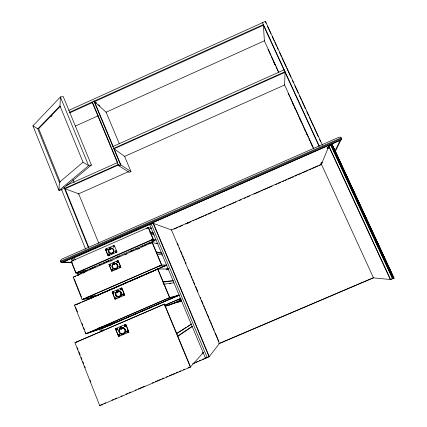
<?xml version="1.0" encoding="UTF-8"?>
<svg xmlns="http://www.w3.org/2000/svg" width="427" height="427" viewBox="0 0 427 427"><rect width="100%" height="100%" fill="white"/><g stroke="black" fill="none" stroke-linecap="round" stroke-linejoin="round"><path stroke-width="0.64" d="M91.405 165.019L88.624 165.66L83.025 162.148L59.977 105.923L60.404 96.961L63.228 96.539L91.405 165.019L61.643 189.78L58.958 190.447L32.943 125.842L60.404 96.961L88.624 165.66L58.958 190.447L59.364 182.35L37.773 128.831L32.943 125.842M188.793 222.43L187.853 222.953L188.969 222.675M328.587 147.486L328.4 147.972L328.56 147.411M332.147 144.918C331.896 144.075 328.107 145.879 328.363 147.491L328.614 147.875M335.051 150.87L340.148 140.344L63.169 262.061L71.827 262.317M335.28 151.638L341.637 138.54L340.42 137.12L338.99 137.227L61.718 259.157L60.437 260.593L60.746 262.002L62.107 262.408L72.072 262.685M295.521 175.529L295.991 175.321L295.596 175.518M192.721 363.879L209.081 356.775L219.435 343.527L171.473 229.929L153.16 223.321A2.813 0.342 -22.8 0 0 151.238 223.924L72.739 258.415A2.84 0.331 -22 0 0 71.635 259.141L72.371 260.993M205.926 357.975L205.568 358.413L149.621 224.634L150.235 224.842M188.024 367.919L190.533 366.91L164.486 304.083L74.949 342.721L99.726 405.65L190.367 367.097L203.679 352.131M189.492 367.177L188.456 367.732M328.587 147.459L326.949 148.196L328.278 147.705L321.403 164.246L373.486 277.854L390.572 279.546L394.057 278.1L393.726 278.057M295.089 176.137L296.327 175.54M59.977 105.923L37.773 128.831L38.681 128.671L60.453 106.254M51.187 116.587L52.11 115.637M59.364 182.35L83.025 162.148M187.864 222.937L188.787 222.552L187.747 223.118M99.726 405.65L102.699 404.097M177.84 336.295L192.62 326.292M177.627 336.124L192.129 326.351M322.15 162.714L320.768 163.306L322.209 162.895M176.746 333.647L191.68 324.04M176.575 333.482L186.097 327.381M187.218 326.666L191.141 324.152M188.851 222.291C185.227 223.988 190.405 221.149 188.376 222.654M295.383 175.694L296.45 175.102L295.052 175.727L296.114 175.39L295.553 175.748M188.12 222.536L188.264 222.531M116.422 291.604A3.144 3.096 87.7 0 0 117.046 296.744A3.144 3.096 87.7 0 0 121.551 294.326A3.144 3.096 87.7 0 0 117.719 290.91L117.66 290.936A3.149 3.096 87.7 0 1 121.471 294.529A3.149 3.096 87.7 0 1 116.694 296.6A3.149 3.096 87.7 0 1 116.763 291.326L116.827 291.294M176.196 296.535L177.862 295.772M68.838 110.347L265.455 21.35L322.508 145.26M69.606 112.221L263.379 24.542L264.366 40.837L278.794 72.307M69.665 112.893L92.744 102.453M93.961 101.904L263.672 25.129M164.822 305.364L180.92 298.329L164.673 305.252M75.333 126.093L98.295 115.738M264.521 40.768L106.109 112.21L93.972 101.194L120.473 164.683L130.988 171.606L129.189 172.401L118.546 165.543L92.077 102.053M112.888 146.509L284.195 69.814L284.179 70.391L263.4 25.193M113.801 148.916L285.311 72.174M124.332 156.528L284.772 84.909M66.137 185.51L117.345 162.666L117.804 162.965M64.893 188.825L118.605 164.881L119 165.836L120.921 164.982L113.993 148.382M118.546 165.543L120.473 164.683M77.954 194.13L128.495 171.649M60.447 261.249L341.29 137.788M62.107 262.408L341.066 139.821L341.637 138.54L60.746 262.002L62.075 262.039M81.429 272.896L75.776 273.024L71.117 261.356L148.217 227.495L151.542 228.541M73.625 260.411L71.117 261.356M147.432 228.077L146.221 228.53L148.431 227.559L153.293 239.211L151.083 240.182L152.498 239.766L78.936 272.047M150.373 228.621L151.59 228.087M105.432 249.176L114.287 245.328L117.025 252.021L108.159 255.869L105.432 249.176L108.159 255.869M171.163 230.062L321.718 164.107M174.002 229.139L177.664 227.538M178.881 227.004L182.537 225.397M185.585 224.063L187.416 223.262M188.638 222.729L191.077 221.661M192.903 220.86L194.125 220.327M195.342 219.793L197.173 218.987M198.39 218.453L203.876 216.051M205.099 215.518L206.93 214.717M208.146 214.183L211.803 212.582M213.025 212.043L216.681 210.442M219.729 209.107L221.56 208.307M222.777 207.773L225.216 206.705M227.047 205.905L228.269 205.371M229.486 204.832L231.317 204.031M232.534 203.498L236.195 201.896M239.243 200.562L241.068 199.761M244.116 198.427L245.947 197.621M247.169 197.087L249.608 196.02M253.873 194.152L259.36 191.75M260.582 191.211L262.408 190.41M263.63 189.876L272.164 186.14M275.212 184.806L277.043 184M278.26 183.466L280.699 182.398M282.53 181.598L283.747 181.064M284.969 180.53L286.8 179.73M288.017 179.196L293.504 176.789M297.774 174.921L301.43 173.319M302.647 172.786L308.139 170.384M309.356 169.845L311.187 169.044M312.404 168.51L317.891 166.108M319.113 165.575L320.939 164.774M75.776 273.024L153.09 239.163L155.86 239.814M80.42 272.917L155.978 239.841M84.018 271.732L85.235 271.198M85.603 271.038L87.423 270.243M89.489 269.336L92.275 268.119M92.531 268.007L95.915 266.528M99.219 265.082L101.039 264.281M103.195 263.342L105.015 262.541M106.227 262.013L108.944 260.822M116.843 257.364L119.571 256.173M130.486 251.391L133.256 250.179M135.69 249.112L136.907 248.583M141.161 246.721L142.986 245.92M144.198 245.386L146.632 244.324M148.073 243.694L149.893 242.894M152.322 241.837L153.533 241.303M91.645 297.998L82.091 299.514L73.166 277.118L152.145 242.552L158.081 243.769M74.063 276.861L75.739 276.13M77.623 275.57L78.835 275.041M83.089 273.179L84.914 272.383M110.428 261.212L112.248 260.417M125.004 254.834L126.83 254.033M137.766 249.251L139.586 248.45M156.133 243.652L157.643 243.182M108.997 264.436L118.071 260.502L120.878 267.377L111.799 271.316L108.997 264.436L111.799 271.316M156.714 243.769L157.931 243.241M82.091 299.514L161.486 264.943L166.941 265.108M82.422 299.46L84.658 298.484M85.304 298.388L159.81 265.946M90.529 298.174L166.541 265.098M102.875 328.032L85.774 333.85L74.421 305.23L157.648 269.015L168.387 268.962M89.825 298.729L92.269 297.667M93.865 296.968L121.93 284.756M122.234 284.628L165.857 265.642M78.44 303.757L80.879 302.695M82.096 302.161L93.689 297.117M94.906 296.589L98.568 294.993M99.79 294.465L108.33 290.75M109.547 290.216L118.087 286.501M119.309 285.973L121.14 285.172M122.357 284.644L127.849 282.252M129.066 281.724L130.897 280.929M132.119 280.395L140.659 276.68M141.876 276.152L143.707 275.351M144.929 274.823L153.469 271.108M112.178 291.988L121.732 287.851L124.7 295.137L115.13 299.274L112.178 291.988L115.13 299.274M166.103 269.202L168.457 268.407L166.445 269.288M167.448 269.304L168.67 268.77M85.774 333.85L169.556 297.635L179.345 295.004M89.142 332.489L169.749 297.587L157.857 269.015L155.583 270.051M102.533 328.149L179.078 295.073M102.982 328.032L101.759 328.56L102.912 328.08M105.202 327.071L178.144 295.559M124.465 318.905L109.84 325.219L111.693 324.595M125.682 318.377L137.259 313.375M138.476 312.847L140.302 312.057M141.524 311.534L153.096 306.533M154.318 306.004L168.937 299.69M170.154 299.162L175.641 296.792M164.486 304.083L74.949 342.721M169.001 305.188L181.123 299.957M173.97 303.133L181.272 299.978M115.461 328.678L125.714 324.258L128.906 332.131L118.637 336.556L115.461 328.678L118.637 336.556M179.303 301.804L181.139 301.008M178.395 302.225L181.443 300.907M128.906 332.131L125.714 324.258M218.715 343.644L373.47 277.667M219.099 343.671L373.844 277.699M201.955 353.214L203.177 352.691M193.041 363.457L194.883 362.672M196.105 362.149L197.947 361.37M199.174 360.847L201.016 360.062M202.243 359.539L208.696 356.796M392.578 278.543L390.289 279.514L328.827 146.381M103.9 403.526L105.731 402.746M111.847 400.147L113.683 399.368M114.906 398.845L116.742 398.065M121.022 396.245L122.245 395.722M125.912 394.164L127.748 393.384M128.97 392.861L130.806 392.082M135.081 390.262L136.309 389.744M138.14 388.96L144.865 386.099M152.204 382.982L153.426 382.459M155.263 381.679L160.765 379.336M161.988 378.818L163.824 378.039M166.268 376.998L167.491 376.475M169.327 375.696L174.83 373.358M176.052 372.835L177.888 372.056M179.11 371.538L180.947 370.753M183.391 369.713L184.613 369.195M106.953 326.415L109.264 325.459M76.78 341.968L77.154 341.83M87.46 333.167L87.797 333.055M107.839 326.148L86.11 333.733L85.384 331.907M165.014 306.383L181.555 300.832M165.297 306.042L181.843 300.523M98.573 327.979L118.114 321.499M177.018 300.096L180.781 298.916M167.646 298.542L177.936 295.735M114.196 263.384A2.984 2.936 -86.7 0 1 117.809 266.779A2.984 2.936 -86.7 0 1 113.283 268.754A2.984 2.936 -86.7 0 1 113.347 263.758L113.406 263.742A2.978 2.936 -86.7 0 0 113.342 268.738A2.978 2.936 -86.7 0 0 117.868 266.763A2.978 2.936 -86.7 0 0 114.255 263.374L114.319 263.672A2.519 2.482 -86.7 0 1 117.292 266.576A2.519 2.482 -86.7 0 1 113.497 268.236A2.519 2.482 -86.7 0 1 113.47 264.041L113.529 264.03M114.319 263.672L114.255 263.374M74.421 305.23L77.127 304.147M76.129 304.622L77.826 304.019M124.7 295.137L121.732 287.851M83.703 298.948L93.006 297.187M91.314 296.578L92.606 296.386M94.346 296.124L95.648 295.927M87.967 296.77L98.477 295.206M109.728 248.477L109.846 248.754M109.056 249.646A2.455 2.418 -83.1 0 0 110.593 253.168A2.455 2.418 -83.1 0 0 113.619 250.825A2.455 2.418 -83.1 0 0 110.673 248.397L110.614 248.402A2.455 2.418 -83.1 0 1 113.518 251.231A2.455 2.418 -83.1 0 1 109.814 252.853A2.455 2.418 -83.1 0 1 109.787 248.765M110.673 248.397L110.556 248.114M163.626 284.596L164.934 284.414M169.514 283.763L170.821 283.581M164.165 284.168L173.88 282.829M162.917 282.146L173.293 280.907M163.157 281.74L173.09 280.587M73.166 277.118L73.508 277.107M82.747 271.978L78.776 272.052L77.356 272.538L78.285 272.063L76.102 273.018L73.412 266.272M81.648 270.899L86.291 270.841M120.878 267.377L118.071 260.502M159.511 265.941L161.684 264.953L152.354 242.595L150.203 243.603M164.982 266.058L159.709 265.946L160.648 265.45M71.635 259.141L72.12 259.162M157.248 254.321L162.5 254.935M156.447 252.688L162.249 253.441M156.293 252.026L161.401 252.715M151.393 240.252L154.606 240.961M151.201 234.193L154.35 235.042M149.802 232.63L153.645 233.697M150.267 231.962L153.442 232.87M150.987 227.895L151.286 227.991M118.605 164.881L118.146 164.582L64.498 188.504L78.68 193.81L98.765 243.219M95.557 102.058L96.529 102.939M98.466 104.711L99.923 106.035M332.238 144.545L394.03 278.132M332.163 144.545L393.966 278.174M332.057 144.566L393.875 278.228M332.708 146.13L333.551 147.945M334.949 150.971L336.908 155.209M338.307 158.236L340.266 162.468M340.826 163.68L341.664 165.495M343.062 168.521L345.027 172.759M345.582 173.965L349.782 183.044M351.181 186.071L352.302 188.494M353.7 191.515L355.659 195.753M356.219 196.964L357.901 200.594M359.299 203.62L360.42 206.038M361.818 209.065L363.777 213.303M364.338 214.514L366.857 219.958M369.931 226.614L371.052 229.037M372.451 232.064L374.41 236.296M375.253 238.117L375.813 239.323M377.212 242.349L379.171 246.587M379.731 247.799L382.528 253.846M383.366 255.666L383.926 256.873M385.325 259.899L387.289 264.137M387.844 265.348L391.207 272.607M331.923 144.598L393.753 278.297M331.768 144.646L393.609 278.372M331.587 144.71L393.432 278.457M331.395 144.78L393.24 278.548M331.181 144.865L393.027 278.644M330.968 144.956L392.808 278.74M330.744 145.052L392.578 278.836M328.95 146.082L390.572 279.546M328.422 147.475L328.544 147.742M266.048 23.266L265.455 21.35M267.441 26.293L270.787 33.562M272.18 36.589L274.134 40.827M274.689 42.038L276.643 46.276M277.198 47.488L278.036 49.302M279.429 52.334L281.382 56.572M281.937 57.784L286.122 66.863M286.677 68.074L290.862 77.159M292.255 80.185L293.37 82.608M294.763 85.635L298.11 92.899M299.503 95.931L301.451 100.169M302.012 101.38L305.358 108.645M306.751 111.671L308.705 115.909M309.26 117.121L313.439 126.205M314 127.417L318.179 136.501M319.577 139.528L320.693 141.951M262.525 22.679L319.209 145.981M284.836 71.821L319.092 146.349M313.658 148.366L284.601 84.984L285.071 71.72L113.683 148.42L124.62 156.399L130.988 171.606M268.001 49.292L270.766 55.329M271.321 56.535L275.468 65.593M276.023 66.799L278.516 72.232M288.172 93.305L289.554 96.315M290.104 97.521L294.246 106.553M294.795 107.753L298.932 116.784M299.487 117.991L303.624 127.022M304.179 128.223L308.315 137.254M308.87 138.46L313.007 147.491M273.814 62.246L274.924 64.658M292.628 103.297L293.744 105.72M294.299 106.931L295.132 108.752M299.017 117.238L300.96 121.476M303.741 127.54L305.684 131.783M306.239 132.994L307.072 134.809M309.015 139.053L309.575 140.264M310.963 143.296L312.628 146.931M177.552 243.529L178.331 245.365M179.361 247.809L179.879 249.037M180.653 250.873L182.206 254.54M182.719 255.762L183.493 257.598M184.01 258.821L184.784 260.657M185.302 261.879L186.076 263.715M188.659 269.832L189.439 271.668M189.951 272.89L190.725 274.726M191.243 275.954L192.017 277.785M192.534 279.012L193.308 280.843M193.826 282.071L194.861 284.515M195.635 286.352L197.957 291.854M200.284 297.363L200.802 298.585M201.576 300.421L203.124 304.093M203.642 305.316L204.416 307.152M204.933 308.374L205.707 310.21M206.225 311.432L206.999 313.269M207.517 314.491L209.065 318.163M209.582 319.385L210.356 321.221M210.874 322.444L211.648 324.28M212.166 325.502L212.94 327.338M213.457 328.56L214.231 330.397M215.267 332.841L218.88 341.408M113.347 263.758L113.47 264.041M117.66 290.936L117.788 291.241A2.658 2.615 87.7 0 1 120.921 294.315A2.658 2.615 87.7 0 1 116.918 296.055A2.658 2.615 87.7 0 1 116.891 291.625L116.763 291.326M153.458 223.428L209.251 356.556M153.16 223.321L209.081 356.775M105.997 111.949L119.272 143.643M151.238 223.924L207.239 357.703M148.217 227.495L153.09 239.163M94.1 100.735L113.358 146.856M152.145 242.552L161.486 264.943M92.6 102.523L94.65 107.439M94.773 107.727L101.06 122.805M101.167 123.072L103.217 127.983M103.366 128.34L107.465 138.172M107.567 138.417L109.616 143.323M109.771 143.707L111.314 147.395M111.826 148.623L113.876 153.544M113.966 153.757L116.011 158.668M116.181 159.074L117.719 162.762M157.648 269.015L169.556 297.635M164.272 304.147L190.367 367.097M72.942 179.687L74.197 182.767M117.276 261.153L117.74 262.295M65.096 188.707L88.8 247.366M63.874 186.951L88.522 247.959M38.681 128.671L60.26 182.132M120.9 288.551L121.391 289.768M61.509 189.46L85.619 249.235M74.335 257.716L75.205 259.888M80.281 272.575L80.858 274.011M102.347 327.69L103.649 330.941M72.739 258.415L73.727 260.892M78.435 272.661L79.176 274.518M88.586 298.046L89.083 299.284M100.724 328.39L101.962 331.485M77.063 272.73L78.05 275.202M87.188 298.057L87.679 299.295M99.534 328.945L100.767 332.03M71.672 261.916L73.209 265.77M74.213 278.874L81.456 297.043M75.504 306.992L77.431 311.854M82 323.372L82.737 325.225M83.692 327.637L84.423 329.479M77.308 347.61L78.034 349.446M78.968 351.816L80.18 354.896M81.151 357.362L81.877 359.208M82.849 361.669L83.591 363.553M84.546 365.982L85.283 367.844M90.124 380.142L90.85 381.989M109.536 248.93A0.913 0.891 -72.2 0 1 110.401 247.66A0.913 0.891 -72.2 0 1 111.153 248.978A0.913 0.891 -72.2 0 1 109.654 249.133M110.497 248.124A2.909 2.866 -83.1 0 1 114.025 251.428A2.909 2.866 -83.1 0 1 109.606 253.36A2.909 2.866 -83.1 0 1 109.67 248.487M116.918 290.584A0.987 0.961 -81.5 0 1 118.316 290.824A0.987 0.961 -81.5 0 1 117.948 292.239A0.987 0.961 -81.5 0 1 116.614 291.753M116.55 291.502A0.987 0.961 -81.5 0 1 116.736 290.771M117.847 291.209A2.653 2.615 87.7 0 1 121.022 293.851A2.653 2.615 87.7 0 1 117.761 296.375A2.653 2.615 87.7 0 1 116.101 292.559M113.326 264.404A0.934 0.913 -75.6 0 1 113.854 262.915A0.934 0.913 -75.6 0 1 114.943 264.014A0.934 0.913 -75.6 0 1 113.497 264.575M118.509 335.056A0.71 0.689 -88.7 0 1 119.523 334.533A0.71 0.689 -88.7 0 1 119.651 335.697A0.715 0.689 -88.7 0 1 118.476 335.451A0.715 0.689 -88.7 0 1 119.224 334.485A0.715 0.689 -88.7 0 1 119.656 335.638A0.71 0.689 -88.7 0 1 118.551 335.419M120.222 328.454A1.067 1.035 -88 0 1 121.044 326.981A1.067 1.035 -88 0 1 122.207 328.176A1.067 1.035 -88 0 1 120.782 329.025M120.553 328.886A1.067 1.035 -88 0 1 120.361 328.694M116.309 329.74A0.71 0.689 -87.6 0 1 116.598 328.576A0.71 0.689 -87.6 0 1 117.494 329.334A0.71 0.689 -87.6 0 1 116.448 329.857M121.951 327.493A3.384 3.32 82 0 1 125.533 330.525A3.384 3.32 82 0 1 122.656 334.224A3.384 3.32 82 0 1 118.941 331.357M118.903 330.802A3.384 3.32 82 0 1 120.019 328.326M327.504 147.95L328.043 147.721L327.504 147.95M321.248 163.071L321.718 162.868L321.275 163.055M327.381 148.308L328.609 147.737L327.381 148.308M121.487 327.952L121.353 327.626A3.384 3.325 82 0 1 125.442 331.507A3.384 3.325 82 0 1 120.318 333.717A3.384 3.325 82 0 1 120.393 328.043L120.531 328.368A2.861 2.808 82 0 0 120.558 333.129A2.861 2.808 82 0 0 124.855 331.272A2.861 2.808 82 0 0 121.487 327.952M108.992 255.154A0.608 0.592 -73.4 0 0 108.88 254.113A0.608 0.592 -73.4 0 0 108.047 254.748A0.608 0.592 -73.4 0 0 108.992 255.154M116.192 251.983A0.608 0.592 -73 0 0 115.973 250.953A0.608 0.592 -73 0 0 115.21 251.674A0.608 0.592 -73 0 0 116.192 251.983M116.123 251.978A0.608 0.592 -73 0 0 115.909 250.948A0.608 0.592 -73 0 0 115.141 251.668A0.608 0.592 -73 0 0 116.123 251.978M114.03 246.982A0.608 0.592 -71.8 0 0 113.897 245.941A0.608 0.592 -71.8 0 0 113.08 246.592A0.608 0.592 -71.8 0 0 114.03 246.982M106.873 250.179A0.608 0.592 -72.3 0 0 106.905 249.128A0.608 0.592 -72.3 0 0 106.003 249.64A0.608 0.592 -72.3 0 0 106.873 250.179M106.803 250.174A0.608 0.592 -72.3 0 0 106.835 249.117A0.608 0.592 -72.3 0 0 105.928 249.63A0.608 0.592 -72.3 0 0 106.803 250.174M108.922 255.149A0.608 0.592 -73.4 0 0 108.81 254.102A0.608 0.592 -73.4 0 0 107.978 254.743A0.608 0.592 -73.4 0 0 108.922 255.149M110.7 249.261A0.913 0.891 -72.2 0 0 110.497 247.697A0.913 0.891 -72.2 0 0 109.269 248.679A0.913 0.891 -72.2 0 0 110.7 249.261M116.08 298.398A0.662 0.64 -82.5 0 0 115.674 297.336A0.662 0.64 -82.5 0 0 114.98 298.233A0.662 0.64 -82.5 0 0 116.08 298.398M123.803 295.11A0.662 0.646 -82.7 0 0 123.568 293.995A0.662 0.646 -82.7 0 0 122.741 294.769A0.662 0.646 -82.7 0 0 123.803 295.11M123.734 295.121A0.662 0.646 -82.7 0 0 123.499 294.006A0.662 0.646 -82.7 0 0 122.672 294.779A0.662 0.646 -82.7 0 0 123.734 295.121M121.535 289.677A0.662 0.64 -81.4 0 0 121.391 288.545A0.662 0.64 -81.4 0 0 120.505 289.25A0.662 0.64 -81.4 0 0 121.535 289.677M121.465 289.687A0.662 0.64 -81.4 0 0 121.321 288.556A0.662 0.64 -81.4 0 0 120.435 289.255A0.662 0.64 -81.4 0 0 121.465 289.687M113.876 292.986A0.662 0.64 -81.3 0 0 113.619 291.876A0.662 0.64 -81.3 0 0 112.808 292.666A0.662 0.64 -81.3 0 0 113.876 292.986M113.801 292.997A0.662 0.64 -81.3 0 0 113.545 291.887A0.662 0.64 -81.3 0 0 112.739 292.676A0.662 0.64 -81.3 0 0 113.801 292.997M117.879 292.175A0.993 0.966 -81.5 0 0 117.66 290.477A0.993 0.966 -81.5 0 0 116.336 291.534A0.993 0.966 -81.5 0 0 117.879 292.175M112.653 270.585A0.624 0.608 -76.8 0 0 112.536 269.512A0.624 0.608 -76.8 0 0 111.687 270.158A0.624 0.608 -76.8 0 0 112.653 270.585M120.024 267.345A0.624 0.608 -76.7 0 0 119.806 266.288A0.624 0.608 -76.7 0 0 119.021 267.024A0.624 0.608 -76.7 0 0 120.024 267.345M119.96 267.345A0.624 0.608 -76.7 0 0 119.736 266.288A0.624 0.608 -76.7 0 0 118.952 267.019A0.624 0.608 -76.7 0 0 119.96 267.345M117.879 262.215A0.624 0.608 -75.4 0 0 117.745 261.148A0.624 0.608 -75.4 0 0 116.902 261.81A0.624 0.608 -75.4 0 0 117.879 262.215M117.809 262.21A0.624 0.608 -75.4 0 0 117.676 261.143A0.624 0.608 -75.4 0 0 116.838 261.81A0.624 0.608 -75.4 0 0 117.809 262.21M110.54 265.37A0.624 0.608 -75.6 0 0 110.299 264.324A0.624 0.608 -75.6 0 0 109.531 265.076A0.624 0.608 -75.6 0 0 110.54 265.37M112.584 270.585A0.624 0.608 -76.8 0 0 112.466 269.512A0.624 0.608 -76.8 0 0 111.618 270.163A0.624 0.608 -76.8 0 0 112.584 270.585M114.404 264.553A0.939 0.913 -75.6 0 0 114.196 262.947A0.939 0.913 -75.6 0 0 112.941 263.955A0.939 0.913 -75.6 0 0 114.404 264.553M128.063 331.976A0.71 0.694 -89.3 0 0 127.513 330.877A0.71 0.694 -89.3 0 0 126.867 331.918A0.71 0.694 -89.3 0 0 128.063 331.976M127.988 332.009A0.715 0.694 -89.3 0 0 127.443 330.909A0.715 0.694 -89.3 0 0 126.792 331.944A0.715 0.694 -89.3 0 0 127.988 332.009M125.634 326.116A0.71 0.689 -88.1 0 0 125.18 324.979A0.71 0.689 -88.1 0 0 124.449 325.956A0.71 0.689 -88.1 0 0 125.634 326.116M125.565 326.143A0.71 0.689 -88.1 0 0 125.106 325.006A0.71 0.689 -88.1 0 0 124.374 325.982A0.71 0.689 -88.1 0 0 125.565 326.143M117.206 329.799A0.71 0.689 -87.6 0 0 116.934 328.598A0.71 0.689 -87.6 0 0 116.064 329.447A0.71 0.689 -87.6 0 0 117.206 329.799M121.78 328.769A1.067 1.035 -87.9 0 0 121.092 327.066A1.067 1.035 -87.9 0 0 119.998 328.539A1.067 1.035 -87.9 0 0 121.78 328.769"/></g></svg>
